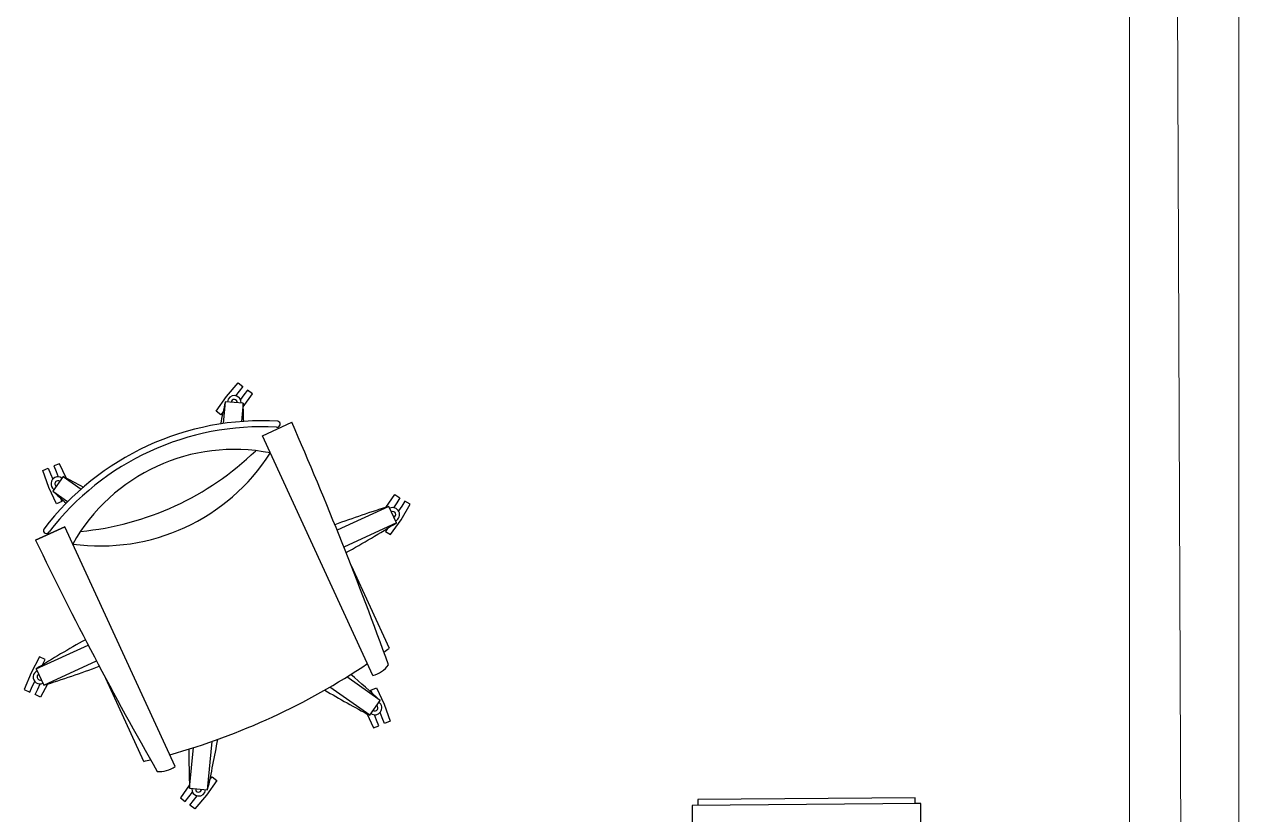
# Model space of a CAD drawing. Header units: inches. Extents: x 164.3 to 247.9, y 15.6 to 56.7.
# Drawn here: x 246.257 to 247.924, y 27.012 to 28.097 of the extents above; entities that cross this region are included whole.
import ezdxf

# ---------------------------------------------------------------- set-up
doc = ezdxf.new("R2010")
doc.units = ezdxf.units.IN
doc.header["$MEASUREMENT"] = 0
doc.layers.get('0').update_dxf_attribs({"lineweight": 0})
doc.layers.add('WALL 1 100', color=250, linetype='Continuous', lineweight=9)
doc.layers.add('провода', color=1, linetype='Continuous', lineweight=5)

msp = doc.modelspace()

# ---------------------------------------------------------------- linework, layer by layer
at = {"color": 7, "linetype": 'ByBlock', "lineweight": -2}
for p, q in [((246.534, 27.5863), (246.5502, 27.6051)), ((246.5516, 27.5935), (246.5467, 27.5873)), ((246.5502, 27.6051), (246.5567, 27.6)), ((246.5567, 27.6), (246.5516, 27.5935)), ((246.5632, 27.595), (246.5581, 27.5885)), ((246.5697, 27.5899), (246.5632, 27.595)), ((246.5198, 27.5661), (246.534, 27.5863)), ((246.5324, 27.5791), (246.5297, 27.5491)), ((246.5571, 27.5769), (246.5324, 27.5791)), ((246.5581, 27.5885), (246.5532, 27.5822)), ((246.5571, 27.5769), (246.5548, 27.5518)), ((246.5572, 27.5722), (246.5697, 27.5899)), ((246.5263, 27.561), (246.5198, 27.5661)), ((246.5293, 27.5648), (246.5263, 27.561)), ((246.5835, 27.5323), (246.6238, 27.5508)), ((246.7351, 27.2034), (246.5835, 27.5323)), ((246.3049, 27.494), (246.2972, 27.4909)), ((246.2972, 27.4909), (246.3003, 27.4833)), ((246.314, 27.4744), (246.3049, 27.494)), ((246.282, 27.4847), (246.2896, 27.4878)), ((246.2901, 27.4614), (246.282, 27.4847)), ((246.2896, 27.4878), (246.2927, 27.4802)), ((246.2927, 27.4802), (246.2957, 27.4728)), ((246.3099, 27.4766), (246.2956, 27.4564)), ((246.3003, 27.4833), (246.3033, 27.4759)), ((246.3099, 27.4766), (246.3345, 27.4592)), ((246.3006, 27.4389), (246.2901, 27.4614)), ((246.2956, 27.4564), (246.3161, 27.4419)), ((246.3082, 27.442), (246.3006, 27.4389)), ((246.3064, 27.4465), (246.3082, 27.442)), ((246.7527, 27.434), (246.7653, 27.4516)), ((246.7653, 27.4516), (246.7722, 27.4472)), ((246.7722, 27.4472), (246.7678, 27.4403)), ((246.7792, 27.4427), (246.7747, 27.4358)), ((246.7861, 27.4383), (246.7792, 27.4427)), ((246.7572, 27.4354), (246.6861, 27.4026)), ((246.7675, 27.4129), (246.7572, 27.4354)), ((246.7678, 27.4403), (246.7635, 27.4336)), ((246.7747, 27.4358), (246.7704, 27.4291)), ((246.7738, 27.4168), (246.7861, 27.4383)), ((246.3123, 27.4073), (246.272, 27.3888)), ((246.272, 27.3888), (246.3123, 27.4073)), ((246.4638, 27.0784), (246.3123, 27.4073)), ((246.7675, 27.4129), (246.6953, 27.3796)), ((246.7594, 27.3967), (246.7738, 27.4168)), ((246.7551, 27.4052), (246.7525, 27.4011)), ((246.7525, 27.4011), (246.7594, 27.3967)), ((246.7054, 27.3541), (246.7577, 27.2406)), ((246.2731, 27.2123), (246.3442, 27.2451)), ((246.2776, 27.2288), (246.266, 27.2069)), ((246.2851, 27.2252), (246.2776, 27.2288)), ((246.2816, 27.2178), (246.2851, 27.2252)), ((246.2731, 27.2123), (246.2835, 27.1899)), ((246.2815, 27.2176), (246.2816, 27.2178)), ((246.2835, 27.1899), (246.3557, 27.2232)), ((246.266, 27.2069), (246.2566, 27.184)), ((246.2676, 27.188), (246.2709, 27.1952)), ((246.275, 27.1845), (246.2784, 27.1917)), ((246.2885, 27.1915), (246.279, 27.1735)), ((246.4209, 27.0854), (246.3686, 27.1989)), ((246.745, 27.1689), (246.6993, 27.2012)), ((246.2566, 27.184), (246.2641, 27.1805)), ((246.2641, 27.1805), (246.2676, 27.188)), ((246.2715, 27.177), (246.275, 27.1845)), ((246.279, 27.1735), (246.2715, 27.177)), ((246.7308, 27.1487), (246.6761, 27.1873)), ((246.7324, 27.1832), (246.7401, 27.1863)), ((246.7342, 27.1788), (246.7324, 27.1832)), ((246.7401, 27.1863), (246.7505, 27.1639)), ((246.7308, 27.1487), (246.745, 27.1689)), ((246.7505, 27.1639), (246.7587, 27.1405)), ((246.7266, 27.1509), (246.7358, 27.1312)), ((246.7403, 27.142), (246.7373, 27.1493)), ((246.7434, 27.1343), (246.7403, 27.142)), ((246.7479, 27.1451), (246.7449, 27.1524)), ((246.751, 27.1374), (246.7479, 27.1451)), ((246.7587, 27.1405), (246.751, 27.1374)), ((246.7358, 27.1312), (246.7434, 27.1343)), ((246.5082, 27.0461), (246.5143, 27.1128)), ((246.4836, 27.0484), (246.4887, 27.1042)), ((246.5208, 27.0592), (246.5066, 27.0389)), ((246.5113, 27.0604), (246.5143, 27.0643)), ((246.5143, 27.0643), (246.5208, 27.0592)), ((246.4834, 27.0531), (246.4709, 27.0354)), ((246.4825, 27.0368), (246.4874, 27.0431)), ((246.4836, 27.0484), (246.5082, 27.0461)), ((246.4709, 27.0354), (246.4775, 27.0303)), ((246.4775, 27.0303), (246.4825, 27.0368)), ((246.484, 27.0252), (246.489, 27.0317)), ((246.4905, 27.0202), (246.484, 27.0252)), ((246.489, 27.0317), (246.4939, 27.038)), ((246.5066, 27.0389), (246.4905, 27.0202)), ((247.4875, 27.0276), (247.1736, 27.025)), ((247.1736, 27.025), (247.1742, 26.9544)), ((247.4795, 27.0354), (247.1814, 27.0329)), ((247.1814, 27.0329), (247.1814, 27.0251)), ((247.4796, 27.0276), (247.4795, 27.0354)), ((247.4875, 27.0276), (247.4796, 27.0276)), ((247.4908, 26.6353), (247.4875, 27.0276))]:
    msp.add_line(p, q, dxfattribs=at)
for centre, radius, start, end in [((247.9721, 27.2544), 1.4758, 167.2906, 168.5065), ((246.5448, 27.578), 0.00947, 354.7384, 174.7384), ((246.5448, 27.578), 0.00412, 354.7384, 174.7384), ((245.0823, 27.5206), 1.4758, 1.223, 2.1861), ((246.5837, 27.1752), 0.3778, 86.807, 142.6697), ((246.5837, 27.1752), 0.3696, 87.0312, 142.4456), ((246.6037, 27.5483), 0.00418, 257.6655, 76.0493), ((241.7434, 25.4119), 5.3285, 19.8124, 23.6666), ((246.5448, 27.2596), 0.254, 78.7295, 150.7472), ((246.3611, 27.6581), 0.277, 262.1206, 327.3562), ((246.2964, 27.7986), 0.3993, 275.3772, 314.0995), ((246.3027, 27.4665), 0.00947, 54.7384, 234.7384), ((245.6213, 26.1713), 1.4758, 60.9702, 62.1861), ((246.3027, 27.4665), 0.00412, 54.7384, 234.7384), ((247.2966, 28.5408), 1.4758, 227.2906, 228.2537), ((247.1958, 26.0263), 1.4758, 107.2906, 110.3314), ((246.7623, 27.4242), 0.00947, 294.7384, 114.7384), ((246.7623, 27.4242), 0.00412, 294.7384, 114.7384), ((245.9814, 28.6619), 1.4758, 299.0634, 302.1861), ((246.287, 27.4024), 0.00418, 153.4274, 331.8112), ((251.069, 29.7088), 5.3285, 205.8101, 209.6643), ((247.0592, 25.9634), 1.4758, 119.1454, 122.1861), ((246.2036, 28), 0.9401, 305.5557, 306.1124), ((246.2783, 27.2011), 0.00947, 114.7384, 294.7384), ((245.8448, 28.599), 1.4758, 287.2906, 290.4133), ((246.2036, 28), 0.9401, 285.5981, 303.8786), ((246.7274, 27.2378), 0.0352, 282.5766, 325.7428), ((246.2783, 27.2011), 0.00412, 114.7384, 294.7384), ((245.744, 26.0845), 1.4758, 47.2906, 49.3814), ((247.4194, 28.454), 1.4758, 239.4387, 242.1861), ((246.7379, 27.1588), 0.00947, 234.7384, 54.7384), ((246.7379, 27.1588), 0.00412, 234.7384, 54.7384), ((245.0686, 27.3708), 1.4758, 347.2906, 350.038), ((247.9583, 27.1047), 1.4758, 180.0953, 182.1861), ((246.2036, 28), 0.9401, 283.3643, 283.921), ((246.4427, 27.1066), 0.0352, 263.7339, 306.9001), ((246.4959, 27.0473), 0.00947, 174.7384, 354.7384), ((246.4959, 27.0473), 0.00412, 174.7384, 354.7384)]:
    msp.add_arc(centre, radius, start, end, dxfattribs=at)
at = {"layer": 'WALL 1 100', "color": 0}
for p, q in [((247.9237, 34.3651), (247.9237, 26.0651)), ((247.7737, 34.2151), (247.7737, 26.2151))]:
    msp.add_line(p, q, dxfattribs=at)
at = {"layer": 'провода', "color": 1}
msp.add_line((247.8471, 26.1447), (247.8325, 30.131), dxfattribs=at)

doc.saveas('drawing.dxf')
